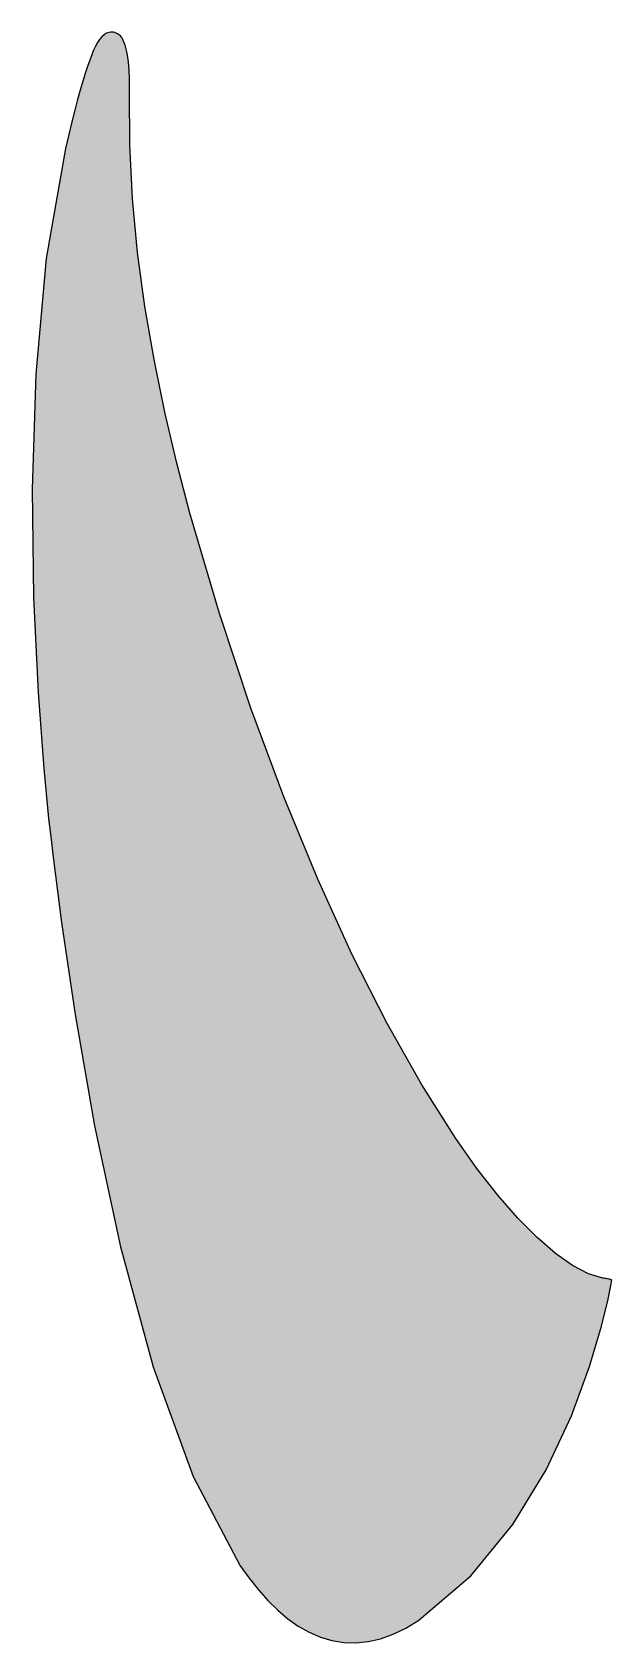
# Model space of a CAD drawing. Extents: x 4 to 14.9, y 46 to 76.2.
import ezdxf

# ---------------------------------------------------------------- set-up
doc = ezdxf.new("R2010")
doc.units = 0
doc.header["$MEASUREMENT"] = 0
doc.layers.add('HANE', color=7, linetype='CONTINUOUS')

msp = doc.modelspace()

# ---------------------------------------------------------------- hatches: boundary and pattern name
at = {"layer": 'HANE'}
h = msp.add_hatch(color=152, dxfattribs=at)
h.dxf.hatch_style = 2
h.paths.add_polyline_path([(11.229, 46.455), (11.23, 46.456), (11.231, 46.457), (11.232, 46.458), (11.233, 46.458), (11.235, 46.459), (11.236, 46.46), (11.237, 46.461), (11.238, 46.462), (12.209, 47.287), (12.998, 48.252), (13.622, 49.278), (14.096, 50.291), (14.437, 51.213), (14.661, 51.968), (14.785, 52.479), (14.825, 52.67), (14.828, 52.692), (14.832, 52.713), (14.836, 52.735), (14.84, 52.756), (14.844, 52.778), (14.847, 52.8), (14.851, 52.821), (14.855, 52.843), (14.834, 52.847), (14.812, 52.851), (14.791, 52.854), (14.77, 52.858), (14.748, 52.862), (14.727, 52.866), (14.705, 52.87), (14.684, 52.874), (14.416, 52.955), (14.119, 53.109), (13.796, 53.335), (13.452, 53.631), (13.089, 53.996), (12.712, 54.428), (12.322, 54.926), (11.925, 55.489), (11.284, 56.494), (10.633, 57.645), (9.98, 58.933), (9.331, 60.354), (8.694, 61.899), (8.077, 63.563), (7.487, 65.339), (6.932, 67.219), (6.686, 68.153), (6.46, 69.115), (6.259, 70.098), (6.087, 71.096), (5.95, 72.104), (5.853, 73.115), (5.801, 74.123), (5.797, 75.122), (5.795, 75.16), (5.795, 75.247), (5.794, 75.371), (5.789, 75.519), (5.777, 75.681), (5.754, 75.844), (5.716, 75.996), (5.661, 76.126), (5.651, 76.14), (5.639, 76.154), (5.626, 76.169), (5.61, 76.183), (5.592, 76.197), (5.572, 76.209), (5.549, 76.22), (5.523, 76.23), (5.496, 76.236), (5.468, 76.238), (5.441, 76.237), (5.415, 76.232), (5.39, 76.226), (5.367, 76.217), (5.346, 76.206), (5.328, 76.194), (5.278, 76.15), (5.235, 76.099), (5.195, 76.042), (5.159, 75.976), (5.124, 75.9), (5.088, 75.812), (5.05, 75.711), (5.008, 75.595), (4.965, 75.464), (4.92, 75.318), (4.872, 75.154), (4.822, 74.973), (4.769, 74.774), (4.714, 74.556), (4.656, 74.318), (4.594, 74.059), (4.231, 71.995), (4.035, 69.825), (3.969, 67.666), (3.997, 65.636), (4.083, 63.852), (4.189, 62.432), (4.279, 61.492), (4.317, 61.15), (4.368, 60.714), (4.518, 59.54), (4.774, 57.815), (5.142, 55.727), (5.63, 53.461), (6.244, 51.206), (6.99, 49.149), (7.876, 47.477), (8.044, 47.243), (8.217, 47.025), (8.396, 46.825), (8.58, 46.645), (8.77, 46.485), (8.967, 46.347), (9.171, 46.232), (9.382, 46.141), (9.599, 46.076), (9.821, 46.04), (10.048, 46.033), (10.279, 46.056), (10.513, 46.109), (10.75, 46.193), (10.989, 46.308)])

# ---------------------------------------------------------------- linework, layer by layer
msp.add_lwpolyline([(11.229, 46.455), (11.23, 46.456), (11.231, 46.457), (11.232, 46.458), (11.233, 46.458), (11.235, 46.459), (11.236, 46.46), (11.237, 46.461), (11.238, 46.462), (12.209, 47.287), (12.998, 48.252), (13.622, 49.278), (14.096, 50.291), (14.437, 51.213), (14.661, 51.968), (14.785, 52.479), (14.825, 52.67), (14.828, 52.692), (14.832, 52.713), (14.836, 52.735), (14.84, 52.756), (14.844, 52.778), (14.847, 52.8), (14.851, 52.821), (14.855, 52.843), (14.834, 52.847), (14.812, 52.851), (14.791, 52.854), (14.77, 52.858), (14.748, 52.862), (14.727, 52.866), (14.705, 52.87), (14.684, 52.874), (14.416, 52.955), (14.119, 53.109), (13.796, 53.335), (13.452, 53.631), (13.089, 53.996), (12.712, 54.428), (12.322, 54.926), (11.925, 55.489), (11.284, 56.494), (10.633, 57.645), (9.98, 58.933), (9.331, 60.354), (8.694, 61.899), (8.077, 63.563), (7.487, 65.339), (6.932, 67.219), (6.686, 68.153), (6.46, 69.115), (6.259, 70.098), (6.087, 71.096), (5.95, 72.104), (5.853, 73.115), (5.801, 74.123), (5.797, 75.122), (5.795, 75.16), (5.795, 75.247), (5.794, 75.371), (5.789, 75.519), (5.777, 75.681), (5.754, 75.844), (5.716, 75.996), (5.661, 76.126), (5.651, 76.14), (5.639, 76.154), (5.626, 76.169), (5.61, 76.183), (5.592, 76.197), (5.572, 76.209), (5.549, 76.22), (5.523, 76.23), (5.496, 76.236), (5.468, 76.238), (5.441, 76.237), (5.415, 76.232), (5.39, 76.226), (5.367, 76.217), (5.346, 76.206), (5.328, 76.194), (5.278, 76.15), (5.235, 76.099), (5.195, 76.042), (5.159, 75.976), (5.124, 75.9), (5.088, 75.812), (5.05, 75.711), (5.008, 75.595), (4.965, 75.464), (4.92, 75.318), (4.872, 75.154), (4.822, 74.973), (4.769, 74.774), (4.714, 74.556), (4.656, 74.318), (4.594, 74.059), (4.231, 71.995), (4.035, 69.825), (3.969, 67.666), (3.997, 65.636), (4.083, 63.852), (4.189, 62.432), (4.279, 61.492), (4.317, 61.15), (4.368, 60.714), (4.518, 59.54), (4.774, 57.815), (5.142, 55.727), (5.63, 53.461), (6.244, 51.206), (6.99, 49.149), (7.876, 47.477), (8.044, 47.243), (8.217, 47.025), (8.396, 46.825), (8.58, 46.645), (8.77, 46.485), (8.967, 46.347), (9.171, 46.232), (9.382, 46.141), (9.599, 46.076), (9.821, 46.04), (10.048, 46.033), (10.279, 46.056), (10.513, 46.109), (10.75, 46.193), (10.989, 46.308), (11.229, 46.455), (11.229, 46.455)], dxfattribs=at)

doc.saveas('drawing.dxf')
